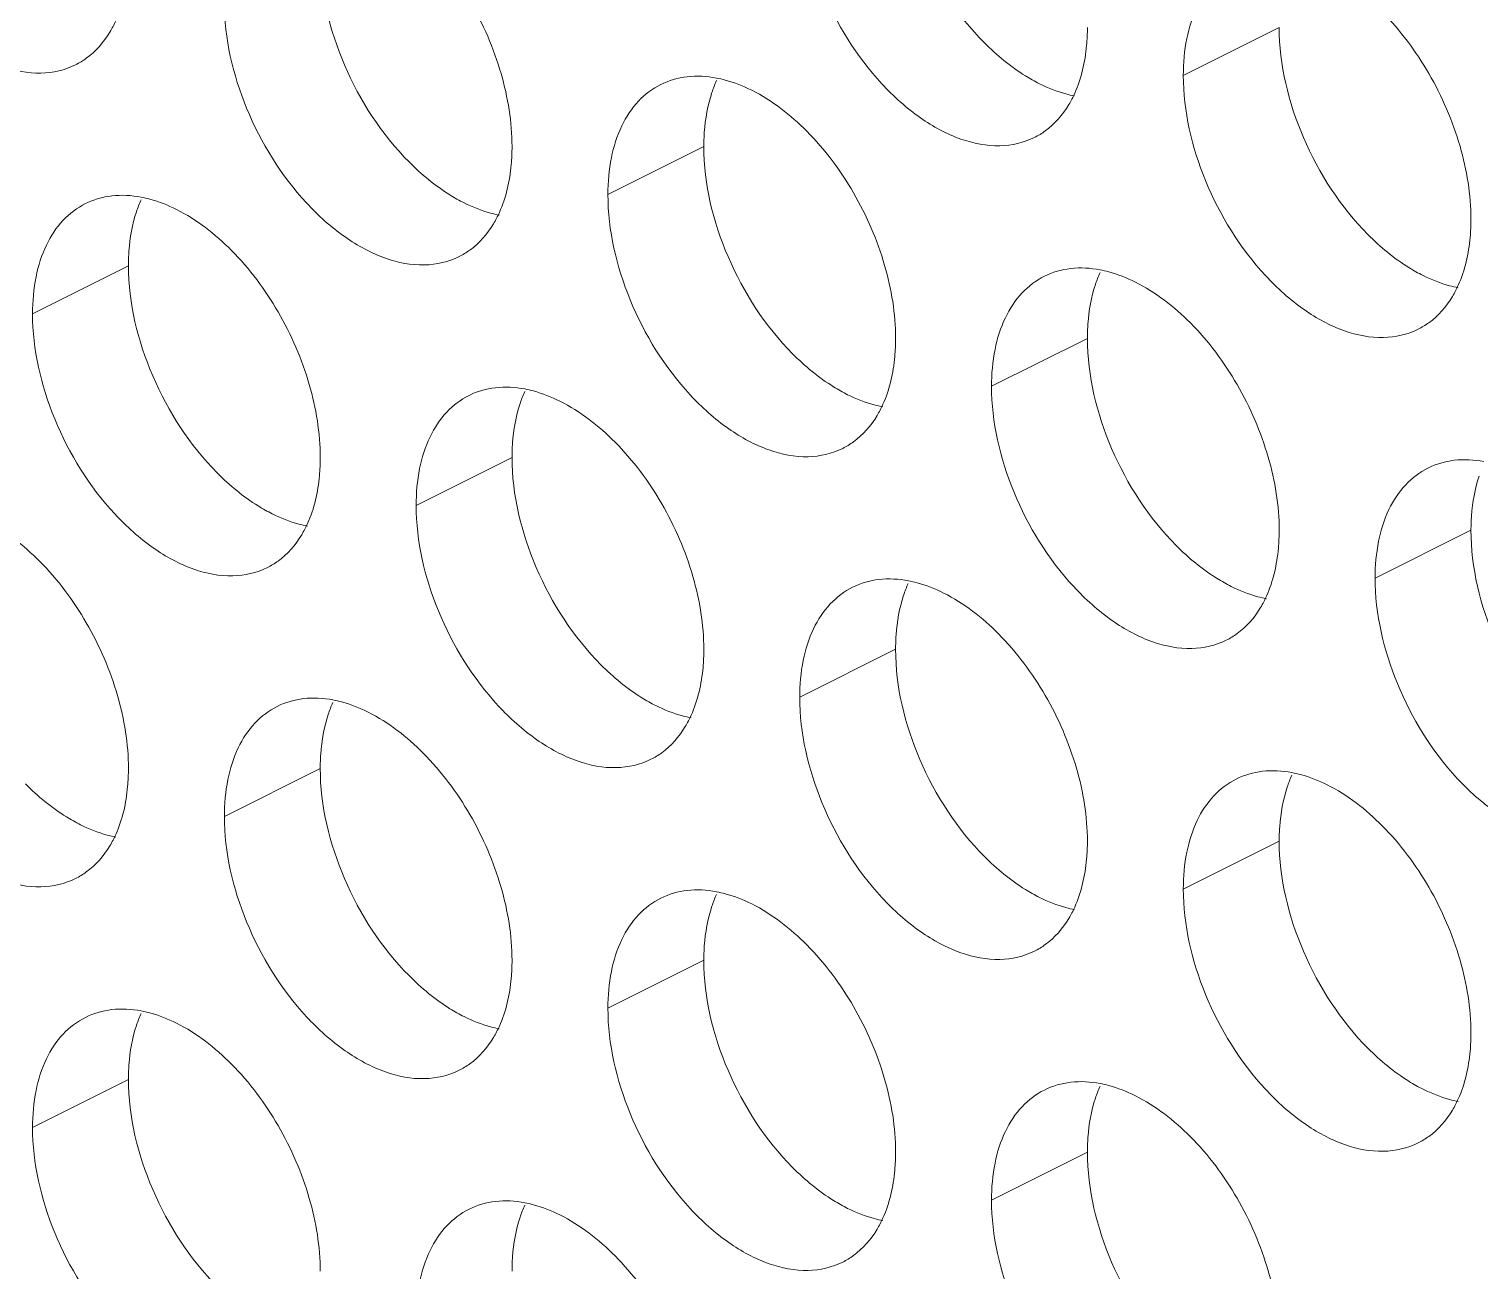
# Model space of a CAD drawing. Header units: millimetres. Extents: x 0 to 2524, y 0 to 1785.
# Drawn here: x 1826.63 to 1835.18, y 830.95 to 838.28 of the extents above; entities that cross this region are included whole.
import ezdxf

# ---------------------------------------------------------------- set-up
doc = ezdxf.new("R2010")
doc.units = ezdxf.units.MM
doc.header["$LTSCALE"] = 0.1
doc.layers.add('标注', color=251, linetype='Continuous', lineweight=9)

msp = doc.modelspace()

# ---------------------------------------------------------------- linework, layer by layer
at = {"layer": '标注'}
for p, q in [((1834.0039, 838.2888), (1833.4382, 838.0059)), ((1830.6097, 837.5858), (1830.0441, 837.303)), ((1827.2156, 836.8829), (1826.6499, 836.6)), ((1832.8725, 836.4545), (1832.3068, 836.1716)), ((1829.4784, 835.7515), (1828.9127, 835.4687)), ((1835.1352, 835.3231), (1834.5695, 835.0402)), ((1831.7411, 834.6201), (1831.1754, 834.3373)), ((1828.347, 833.9172), (1827.7813, 833.6344)), ((1834.0039, 833.4888), (1833.4382, 833.2059)), ((1830.6097, 832.7858), (1830.0441, 832.503)), ((1827.2156, 832.0829), (1826.6499, 831.8)), ((1832.8725, 831.6545), (1832.3068, 831.3716))]:
    msp.add_line(p, q, dxfattribs=at)
for centre, radius, start, end in [((1826.7013, 838.4738), 0.4532, 296.52559, 305.90341), ((1831.3543, 837.6748), 0.734, 155.87957, 161.78032), ((1832.3582, 838.0453), 0.4532, 296.52559, 305.90341), ((1827.9601, 836.9718), 0.734, 155.87957, 161.78032), ((1828.9641, 837.3424), 0.4532, 296.52559, 305.90341), ((1833.617, 836.5434), 0.734, 155.87957, 161.78032), ((1834.6209, 836.914), 0.4532, 296.52559, 305.90341), ((1830.2229, 835.8404), 0.734, 155.87957, 161.78032), ((1831.2268, 836.211), 0.4532, 296.52559, 305.90341), ((1827.8327, 835.5081), 0.4532, 296.52559, 305.90341), ((1832.4856, 834.7091), 0.734, 155.87957, 161.78032), ((1833.4895, 835.0796), 0.4532, 296.52559, 305.90341), ((1829.0915, 834.0061), 0.734, 155.87957, 161.78032), ((1830.0954, 834.3767), 0.4532, 296.52559, 305.90341), ((1834.7484, 833.5777), 0.734, 155.87957, 161.78032), ((1826.7013, 833.6738), 0.4532, 296.52559, 305.90341), ((1831.3543, 832.8748), 0.734, 155.87957, 161.78032), ((1832.3582, 833.2453), 0.4532, 296.52559, 305.90341), ((1827.9601, 832.1718), 0.734, 155.87957, 161.78032), ((1828.9641, 832.5424), 0.4532, 296.52559, 305.90341), ((1833.617, 831.7434), 0.734, 155.87957, 161.78032), ((1834.6209, 832.114), 0.4532, 296.52559, 305.90341), ((1830.2229, 831.0404), 0.734, 155.87957, 161.78032), ((1831.2268, 831.411), 0.4532, 296.52559, 305.90341)]:
    msp.add_arc(centre, radius, start, end, dxfattribs=at)
for points, knots in [([(1826.9037, 838.0682), (1826.8411, 838.037), (1826.6912, 838.003), (1826.4534, 838.0508), (1826.215, 838.1814), (1825.9072, 838.459), (1825.6212, 838.9217), (1825.5186, 839.3541), (1825.5186, 839.5657)], [0, 0, 0, 0, 0.090718, 0.191742, 0.308104, 0.439279, 0.725532, 1, 1, 1, 1]), ([(1832.2649, 838.1981), (1832.1034, 838.3609), (1831.8524, 838.748), (1831.7411, 839.1986), (1831.7411, 839.4201)], [0, 0, 0, 0, 0.508684, 1, 1, 1, 1]), ([(1832.5606, 837.6398), (1832.498, 837.6086), (1832.348, 837.5746), (1832.1103, 837.6224), (1831.8718, 837.753), (1831.5641, 838.0305), (1831.278, 838.4932), (1831.1754, 838.9257), (1831.1754, 839.1373)], [0, 0, 0, 0, 0.090718, 0.191742, 0.308104, 0.439279, 0.725532, 1, 1, 1, 1]), ([(1828.6298, 839.0493), (1828.7505, 838.989), (1828.981, 838.8086), (1829.2472, 838.4506), (1829.4284, 838.0319), (1829.4784, 837.7308), (1829.4784, 837.5858)], [0, 0, 0, 0, 0.229676, 0.488215, 0.753207, 1, 1, 1, 1]), ([(1828.8708, 837.4952), (1828.7092, 837.6579), (1828.4582, 838.0451), (1828.347, 838.4957), (1828.347, 838.7172)], [0, 0, 0, 0, 0.508684, 1, 1, 1, 1]), ([(1833.4382, 838.0059), (1833.4382, 838.0788), (1833.4502, 838.2177), (1833.5092, 838.4079), (1833.6086, 838.5601), (1833.7011, 838.6305), (1833.7501, 838.6549)], [0, 0, 0, 0, 0.289235, 0.54966, 0.782932, 1, 1, 1, 1]), ([(1834.2867, 838.6209), (1834.4073, 838.5606), (1834.6379, 838.3802), (1834.9041, 838.0222), (1835.0852, 837.6034), (1835.1352, 837.3023), (1835.1352, 837.1574)], [0, 0, 0, 0, 0.229676, 0.488215, 0.753207, 1, 1, 1, 1]), ([(1829.1665, 836.9368), (1829.1039, 836.9056), (1828.9539, 836.8716), (1828.7161, 836.9194), (1828.4777, 837.05), (1828.1699, 837.3276), (1827.8839, 837.7903), (1827.7813, 838.2227), (1827.7813, 838.4344)], [0, 0, 0, 0, 0.090718, 0.191742, 0.308104, 0.439279, 0.725532, 1, 1, 1, 1]), ([(1827.141, 838.3283), (1827.1307, 838.3054), (1827.0875, 838.2215), (1827.0233, 838.1473), (1826.9671, 838.1066)], [0, 0, 0, 0, 0.265525, 1, 1, 1, 1]), ([(1832.8725, 838.2888), (1832.8725, 838.2531), (1832.8668, 838.1209), (1832.8376, 837.9883), (1832.7979, 837.8999)], [0, 0, 0, 0, 0.268874, 1, 1, 1, 1]), ([(1834.5277, 837.0667), (1834.3661, 837.2295), (1834.1151, 837.6167), (1834.0039, 838.0673), (1834.0039, 838.2888)], [0, 0, 0, 0, 0.508684, 1, 1, 1, 1]), ([(1832.5896, 837.9567), (1832.5612, 837.9709), (1832.4433, 838.0374), (1832.3378, 838.1247), (1832.2649, 838.1981)], [0, 0, 0, 0, 0.235002, 1, 1, 1, 1]), ([(1830.356, 837.952), (1830.4043, 837.9761), (1830.5144, 838.0078), (1830.628, 838.001), (1830.6849, 837.9901)], [0, 0, 0, 0, 0.482538, 1, 1, 1, 1]), ([(1834.8233, 836.5084), (1834.7607, 836.4772), (1834.6108, 836.4432), (1834.373, 836.491), (1834.1346, 836.6216), (1833.8268, 836.8992), (1833.5408, 837.3619), (1833.4382, 837.7943), (1833.4382, 838.0059)], [0, 0, 0, 0, 0.090718, 0.191742, 0.308104, 0.439279, 0.725532, 1, 1, 1, 1]), ([(1830.0441, 837.303), (1830.0441, 837.3758), (1830.0561, 837.5148), (1830.1151, 837.7049), (1830.2145, 837.8572), (1830.307, 837.9276), (1830.356, 837.952)], [0, 0, 0, 0, 0.289235, 0.54966, 0.782932, 1, 1, 1, 1]), ([(1830.6849, 837.9901), (1830.7021, 837.9868), (1830.7737, 837.9702), (1830.8426, 837.943), (1830.8926, 837.918)], [0, 0, 0, 0, 0.238696, 1, 1, 1, 1]), ([(1830.8926, 837.918), (1831.0132, 837.8576), (1831.2438, 837.6773), (1831.51, 837.3192), (1831.6911, 836.9005), (1831.7411, 836.5994), (1831.7411, 836.4545)], [0, 0, 0, 0, 0.229676, 0.488215, 0.753207, 1, 1, 1, 1]), ([(1832.7973, 837.8845), (1832.7801, 837.8878), (1832.7085, 837.9044), (1832.6396, 837.9317), (1832.5896, 837.9567)], [0, 0, 0, 0, 0.238696, 1, 1, 1, 1]), ([(1830.6097, 837.5858), (1830.6097, 837.6142), (1830.6134, 837.7217), (1830.6322, 837.8291), (1830.6571, 837.9042)], [0, 0, 0, 0, 0.264225, 1, 1, 1, 1]), ([(1832.7979, 837.8999), (1832.7876, 837.877), (1832.7443, 837.793), (1832.6802, 837.7189), (1832.624, 837.6782)], [0, 0, 0, 0, 0.265525, 1, 1, 1, 1]), ([(1829.4784, 837.5858), (1829.4784, 837.5502), (1829.4727, 837.418), (1829.4435, 837.2853), (1829.4037, 837.197)], [0, 0, 0, 0, 0.268874, 1, 1, 1, 1]), ([(1831.1336, 836.3638), (1830.972, 836.5266), (1830.721, 836.9137), (1830.6097, 837.3643), (1830.6097, 837.5858)], [0, 0, 0, 0, 0.508684, 1, 1, 1, 1]), ([(1829.1955, 837.2537), (1829.1671, 837.2679), (1829.0492, 837.3344), (1828.9437, 837.4218), (1828.8708, 837.4952)], [0, 0, 0, 0, 0.235002, 1, 1, 1, 1]), ([(1826.6499, 836.6), (1826.6499, 836.6729), (1826.662, 836.8118), (1826.721, 837.002), (1826.8204, 837.1542), (1826.9129, 837.2246), (1826.9618, 837.249)], [0, 0, 0, 0, 0.289235, 0.54966, 0.782932, 1, 1, 1, 1]), ([(1826.9618, 837.249), (1827.0102, 837.2731), (1827.1202, 837.3049), (1827.2339, 837.2981), (1827.2908, 837.2872)], [0, 0, 0, 0, 0.482538, 1, 1, 1, 1]), ([(1827.2908, 837.2872), (1827.308, 837.2839), (1827.3796, 837.2673), (1827.4485, 837.24), (1827.4985, 837.215)], [0, 0, 0, 0, 0.238696, 1, 1, 1, 1]), ([(1829.4032, 837.1815), (1829.386, 837.1848), (1829.3144, 837.2014), (1829.2455, 837.2287), (1829.1955, 837.2537)], [0, 0, 0, 0, 0.238696, 1, 1, 1, 1]), ([(1831.4292, 835.8055), (1831.3666, 835.7742), (1831.2167, 835.7403), (1830.9789, 835.788), (1830.7405, 835.9187), (1830.4327, 836.1962), (1830.1467, 836.6589), (1830.0441, 837.0913), (1830.0441, 837.303)], [0, 0, 0, 0, 0.090718, 0.191742, 0.308104, 0.439279, 0.725532, 1, 1, 1, 1]), ([(1827.2156, 836.8829), (1827.2156, 836.9113), (1827.2193, 837.0188), (1827.2381, 837.1262), (1827.263, 837.2013)], [0, 0, 0, 0, 0.264225, 1, 1, 1, 1]), ([(1827.4985, 837.215), (1827.6191, 837.1547), (1827.8497, 836.9743), (1828.1159, 836.6163), (1828.297, 836.1975), (1828.347, 835.8965), (1828.347, 835.7515)], [0, 0, 0, 0, 0.229676, 0.488215, 0.753207, 1, 1, 1, 1]), ([(1829.4037, 837.197), (1829.3935, 837.1741), (1829.3502, 837.0901), (1829.2861, 837.016), (1829.2298, 836.9752)], [0, 0, 0, 0, 0.265525, 1, 1, 1, 1]), ([(1835.1352, 837.1574), (1835.1352, 837.1218), (1835.1295, 836.9895), (1835.1003, 836.8569), (1835.0606, 836.7685)], [0, 0, 0, 0, 0.268874, 1, 1, 1, 1]), ([(1834.8524, 836.8253), (1834.824, 836.8395), (1834.706, 836.906), (1834.6005, 836.9933), (1834.5277, 837.0667)], [0, 0, 0, 0, 0.235002, 1, 1, 1, 1]), ([(1827.7394, 835.6609), (1827.5779, 835.8236), (1827.3269, 836.2108), (1827.2156, 836.6614), (1827.2156, 836.8829)], [0, 0, 0, 0, 0.508684, 1, 1, 1, 1]), ([(1832.3068, 836.1716), (1832.3068, 836.2445), (1832.3188, 836.3834), (1832.3778, 836.5736), (1832.4772, 836.7258), (1832.5698, 836.7962), (1832.6187, 836.8206)], [0, 0, 0, 0, 0.289235, 0.54966, 0.782932, 1, 1, 1, 1]), ([(1832.6187, 836.8206), (1832.667, 836.8447), (1832.7771, 836.8765), (1832.8908, 836.8696), (1832.9476, 836.8588)], [0, 0, 0, 0, 0.482538, 1, 1, 1, 1]), ([(1832.9476, 836.8588), (1832.9648, 836.8555), (1833.0364, 836.8389), (1833.1053, 836.8116), (1833.1553, 836.7866)], [0, 0, 0, 0, 0.238696, 1, 1, 1, 1]), ([(1835.0601, 836.7531), (1835.0429, 836.7564), (1834.9713, 836.773), (1834.9024, 836.8003), (1834.8524, 836.8253)], [0, 0, 0, 0, 0.238696, 1, 1, 1, 1]), ([(1832.8725, 836.4545), (1832.8725, 836.4829), (1832.8762, 836.5903), (1832.895, 836.6977), (1832.9198, 836.7729)], [0, 0, 0, 0, 0.264225, 1, 1, 1, 1]), ([(1833.1553, 836.7866), (1833.276, 836.7263), (1833.5065, 836.5459), (1833.7727, 836.1878), (1833.9538, 835.7691), (1834.0039, 835.468), (1834.0039, 835.3231)], [0, 0, 0, 0, 0.229676, 0.488215, 0.753207, 1, 1, 1, 1]), ([(1835.0606, 836.7685), (1835.0503, 836.7456), (1835.007, 836.6617), (1834.9429, 836.5875), (1834.8867, 836.5468)], [0, 0, 0, 0, 0.265525, 1, 1, 1, 1]), ([(1828.0351, 835.1025), (1827.9725, 835.0713), (1827.8226, 835.0373), (1827.5848, 835.0851), (1827.3464, 835.2157), (1827.0386, 835.4933), (1826.7525, 835.956), (1826.6499, 836.3884), (1826.6499, 836.6)], [0, 0, 0, 0, 0.090718, 0.191742, 0.308104, 0.439279, 0.725532, 1, 1, 1, 1]), ([(1831.7411, 836.4545), (1831.7411, 836.4188), (1831.7354, 836.2866), (1831.7062, 836.154), (1831.6665, 836.0656)], [0, 0, 0, 0, 0.268874, 1, 1, 1, 1]), ([(1833.3963, 835.2324), (1833.2347, 835.3952), (1832.9837, 835.7824), (1832.8725, 836.2329), (1832.8725, 836.4545)], [0, 0, 0, 0, 0.508684, 1, 1, 1, 1]), ([(1831.4583, 836.1223), (1831.4298, 836.1365), (1831.3119, 836.2031), (1831.2064, 836.2904), (1831.1336, 836.3638)], [0, 0, 0, 0, 0.235002, 1, 1, 1, 1]), ([(1828.9127, 835.4687), (1828.9127, 835.5415), (1828.9247, 835.6805), (1828.9837, 835.8706), (1829.0831, 836.0228), (1829.1757, 836.0933), (1829.2246, 836.1177)], [0, 0, 0, 0, 0.289235, 0.54966, 0.782932, 1, 1, 1, 1]), ([(1829.2246, 836.1177), (1829.2729, 836.1418), (1829.383, 836.1735), (1829.4966, 836.1667), (1829.5535, 836.1558)], [0, 0, 0, 0, 0.482538, 1, 1, 1, 1]), ([(1829.5535, 836.1558), (1829.5707, 836.1525), (1829.6423, 836.1359), (1829.7112, 836.1086), (1829.7612, 836.0836)], [0, 0, 0, 0, 0.238696, 1, 1, 1, 1]), ([(1831.666, 836.0502), (1831.6487, 836.0534), (1831.5772, 836.0701), (1831.5083, 836.0973), (1831.4583, 836.1223)], [0, 0, 0, 0, 0.238696, 1, 1, 1, 1]), ([(1833.692, 834.6741), (1833.6294, 834.6429), (1833.4794, 834.6089), (1833.2416, 834.6567), (1833.0032, 834.7873), (1832.6954, 835.0649), (1832.4094, 835.5276), (1832.3068, 835.96), (1832.3068, 836.1716)], [0, 0, 0, 0, 0.090718, 0.191742, 0.308104, 0.439279, 0.725532, 1, 1, 1, 1]), ([(1829.4784, 835.7515), (1829.4784, 835.7799), (1829.4821, 835.8874), (1829.5009, 835.9948), (1829.5257, 836.0699)], [0, 0, 0, 0, 0.264225, 1, 1, 1, 1]), ([(1829.7612, 836.0836), (1829.8819, 836.0233), (1830.1124, 835.843), (1830.3786, 835.4849), (1830.5597, 835.0662), (1830.6097, 834.7651), (1830.6097, 834.6201)], [0, 0, 0, 0, 0.229676, 0.488215, 0.753207, 1, 1, 1, 1]), ([(1831.6665, 836.0656), (1831.6562, 836.0427), (1831.6129, 835.9587), (1831.5488, 835.8846), (1831.4926, 835.8439)], [0, 0, 0, 0, 0.265525, 1, 1, 1, 1]), ([(1828.347, 835.7515), (1828.347, 835.7159), (1828.3413, 835.5836), (1828.3121, 835.451), (1828.2724, 835.3626)], [0, 0, 0, 0, 0.268874, 1, 1, 1, 1]), ([(1830.0022, 834.5295), (1829.8406, 834.6923), (1829.5896, 835.0794), (1829.4784, 835.53), (1829.4784, 835.7515)], [0, 0, 0, 0, 0.508684, 1, 1, 1, 1]), ([(1834.5695, 835.0402), (1834.5695, 835.1131), (1834.5815, 835.252), (1834.6406, 835.4422), (1834.74, 835.5944), (1834.8325, 835.6648), (1834.8814, 835.6892)], [0, 0, 0, 0, 0.289235, 0.54966, 0.782932, 1, 1, 1, 1]), ([(1834.8814, 835.6892), (1834.9298, 835.7133), (1835.0398, 835.7451), (1835.1535, 835.7383), (1835.2104, 835.7274)], [0, 0, 0, 0, 0.482538, 1, 1, 1, 1]), ([(1828.0642, 835.4194), (1828.0357, 835.4336), (1827.9178, 835.5001), (1827.8123, 835.5874), (1827.7394, 835.6609)], [0, 0, 0, 0, 0.235002, 1, 1, 1, 1]), ([(1835.1352, 835.3231), (1835.1352, 835.3515), (1835.1389, 835.459), (1835.1577, 835.5664), (1835.1826, 835.6415)], [0, 0, 0, 0, 0.264225, 1, 1, 1, 1]), ([(1830.2978, 833.9712), (1830.2352, 833.9399), (1830.0853, 833.906), (1829.8475, 833.9537), (1829.6091, 834.0844), (1829.3013, 834.3619), (1829.0153, 834.8246), (1828.9127, 835.257), (1828.9127, 835.4687)], [0, 0, 0, 0, 0.090718, 0.191742, 0.308104, 0.439279, 0.725532, 1, 1, 1, 1]), ([(1826.3671, 835.3807), (1826.4877, 835.3204), (1826.7183, 835.14), (1826.9845, 834.782), (1827.1656, 834.3632), (1827.2156, 834.0621), (1827.2156, 833.9172)], [0, 0, 0, 0, 0.229676, 0.488215, 0.753207, 1, 1, 1, 1]), ([(1828.2719, 835.3472), (1828.2546, 835.3505), (1828.1831, 835.3671), (1828.1142, 835.3944), (1828.0642, 835.4194)], [0, 0, 0, 0, 0.238696, 1, 1, 1, 1]), ([(1828.2724, 835.3626), (1828.2621, 835.3398), (1828.2188, 835.2558), (1828.1547, 835.1816), (1828.0985, 835.1409)], [0, 0, 0, 0, 0.265525, 1, 1, 1, 1]), ([(1834.0039, 835.3231), (1834.0039, 835.2875), (1833.9982, 835.1552), (1833.9689, 835.0226), (1833.9292, 834.9342)], [0, 0, 0, 0, 0.268874, 1, 1, 1, 1]), ([(1835.659, 834.1011), (1835.4975, 834.2638), (1835.2465, 834.651), (1835.1352, 835.1016), (1835.1352, 835.3231)], [0, 0, 0, 0, 0.508684, 1, 1, 1, 1]), ([(1833.721, 834.991), (1833.6926, 835.0052), (1833.5747, 835.0717), (1833.4692, 835.159), (1833.3963, 835.2324)], [0, 0, 0, 0, 0.235002, 1, 1, 1, 1]), ([(1831.4873, 834.9863), (1831.5356, 835.0104), (1831.6457, 835.0421), (1831.7594, 835.0353), (1831.8163, 835.0245)], [0, 0, 0, 0, 0.482538, 1, 1, 1, 1]), ([(1831.8163, 835.0245), (1831.8335, 835.0212), (1831.905, 835.0045), (1831.974, 834.9773), (1832.024, 834.9523)], [0, 0, 0, 0, 0.238696, 1, 1, 1, 1]), ([(1835.9547, 833.5427), (1835.8921, 833.5115), (1835.7422, 833.4775), (1835.5044, 833.5253), (1835.266, 833.6559), (1834.9582, 833.9335), (1834.6721, 834.3962), (1834.5695, 834.8286), (1834.5695, 835.0402)], [0, 0, 0, 0, 0.090718, 0.191742, 0.308104, 0.439279, 0.725532, 1, 1, 1, 1]), ([(1831.1754, 834.3373), (1831.1754, 834.4102), (1831.1874, 834.5491), (1831.2465, 834.7393), (1831.3458, 834.8915), (1831.4384, 834.9619), (1831.4873, 834.9863)], [0, 0, 0, 0, 0.289235, 0.54966, 0.782932, 1, 1, 1, 1]), ([(1831.7411, 834.6201), (1831.7411, 834.6486), (1831.7448, 834.756), (1831.7636, 834.8634), (1831.7884, 834.9386)], [0, 0, 0, 0, 0.264225, 1, 1, 1, 1]), ([(1832.024, 834.9523), (1832.1446, 834.8919), (1832.3751, 834.7116), (1832.6413, 834.3535), (1832.8225, 833.9348), (1832.8725, 833.6337), (1832.8725, 833.4888)], [0, 0, 0, 0, 0.229676, 0.488215, 0.753207, 1, 1, 1, 1]), ([(1833.9287, 834.9188), (1833.9115, 834.9221), (1833.8399, 834.9387), (1833.771, 834.966), (1833.721, 834.991)], [0, 0, 0, 0, 0.238696, 1, 1, 1, 1]), ([(1833.9292, 834.9342), (1833.9189, 834.9113), (1833.8757, 834.8273), (1833.8116, 834.7532), (1833.7553, 834.7125)], [0, 0, 0, 0, 0.265525, 1, 1, 1, 1]), ([(1826.9037, 833.2682), (1826.8411, 833.237), (1826.6912, 833.203), (1826.4534, 833.2508), (1826.215, 833.3814), (1825.9072, 833.659), (1825.6212, 834.1217), (1825.5186, 834.5541), (1825.5186, 834.7657)], [0, 0, 0, 0, 0.090718, 0.191742, 0.308104, 0.439279, 0.725532, 1, 1, 1, 1]), ([(1830.6097, 834.6201), (1830.6097, 834.5845), (1830.6041, 834.4523), (1830.5748, 834.3196), (1830.5351, 834.2313)], [0, 0, 0, 0, 0.268874, 1, 1, 1, 1]), ([(1832.2649, 833.3981), (1832.1034, 833.5609), (1831.8524, 833.948), (1831.7411, 834.3986), (1831.7411, 834.6201)], [0, 0, 0, 0, 0.508684, 1, 1, 1, 1]), ([(1830.3269, 834.288), (1830.2985, 834.3022), (1830.1806, 834.3687), (1830.0751, 834.4561), (1830.0022, 834.5295)], [0, 0, 0, 0, 0.235002, 1, 1, 1, 1]), ([(1828.0932, 834.2833), (1828.1415, 834.3074), (1828.2516, 834.3392), (1828.3653, 834.3324), (1828.4221, 834.3215)], [0, 0, 0, 0, 0.482538, 1, 1, 1, 1]), ([(1828.4221, 834.3215), (1828.4394, 834.3182), (1828.5109, 834.3016), (1828.5798, 834.2743), (1828.6298, 834.2493)], [0, 0, 0, 0, 0.238696, 1, 1, 1, 1]), ([(1832.5606, 832.8398), (1832.498, 832.8086), (1832.348, 832.7746), (1832.1103, 832.8224), (1831.8718, 832.953), (1831.5641, 833.2305), (1831.278, 833.6932), (1831.1754, 834.1257), (1831.1754, 834.3373)], [0, 0, 0, 0, 0.090718, 0.191742, 0.308104, 0.439279, 0.725532, 1, 1, 1, 1]), ([(1827.7813, 833.6344), (1827.7813, 833.7072), (1827.7933, 833.8461), (1827.8524, 834.0363), (1827.9517, 834.1885), (1828.0443, 834.2589), (1828.0932, 834.2833)], [0, 0, 0, 0, 0.289235, 0.54966, 0.782932, 1, 1, 1, 1]), ([(1828.347, 833.9172), (1828.347, 833.9456), (1828.3507, 834.0531), (1828.3695, 834.1605), (1828.3943, 834.2356)], [0, 0, 0, 0, 0.264225, 1, 1, 1, 1]), ([(1828.6298, 834.2493), (1828.7505, 834.189), (1828.981, 834.0086), (1829.2472, 833.6506), (1829.4284, 833.2319), (1829.4784, 832.9308), (1829.4784, 832.7858)], [0, 0, 0, 0, 0.229676, 0.488215, 0.753207, 1, 1, 1, 1]), ([(1830.5346, 834.2158), (1830.5174, 834.2191), (1830.4458, 834.2358), (1830.3769, 834.263), (1830.3269, 834.288)], [0, 0, 0, 0, 0.238696, 1, 1, 1, 1]), ([(1830.5351, 834.2313), (1830.5248, 834.2084), (1830.4816, 834.1244), (1830.4174, 834.0503), (1830.3612, 834.0096)], [0, 0, 0, 0, 0.265525, 1, 1, 1, 1]), ([(1827.2156, 833.9172), (1827.2156, 833.8816), (1827.2099, 833.7493), (1827.1807, 833.6167), (1827.141, 833.5283)], [0, 0, 0, 0, 0.268874, 1, 1, 1, 1]), ([(1828.8708, 832.6952), (1828.7092, 832.8579), (1828.4582, 833.2451), (1828.347, 833.6957), (1828.347, 833.9172)], [0, 0, 0, 0, 0.508684, 1, 1, 1, 1]), ([(1833.7501, 833.8549), (1833.7984, 833.879), (1833.9085, 833.9108), (1834.0221, 833.904), (1834.079, 833.8931)], [0, 0, 0, 0, 0.482538, 1, 1, 1, 1]), ([(1834.079, 833.8931), (1834.0962, 833.8898), (1834.1678, 833.8732), (1834.2367, 833.8459), (1834.2867, 833.8209)], [0, 0, 0, 0, 0.238696, 1, 1, 1, 1]), ([(1826.9328, 833.5851), (1826.9044, 833.5993), (1826.7864, 833.6658), (1826.6809, 833.7531), (1826.6081, 833.8265)], [0, 0, 0, 0, 0.235002, 1, 1, 1, 1]), ([(1833.4382, 833.2059), (1833.4382, 833.2788), (1833.4502, 833.4177), (1833.5092, 833.6079), (1833.6086, 833.7601), (1833.7011, 833.8305), (1833.7501, 833.8549)], [0, 0, 0, 0, 0.289235, 0.54966, 0.782932, 1, 1, 1, 1]), ([(1834.0039, 833.4888), (1834.0039, 833.5172), (1834.0075, 833.6246), (1834.0264, 833.7321), (1834.0512, 833.8072)], [0, 0, 0, 0, 0.264225, 1, 1, 1, 1]), ([(1834.2867, 833.8209), (1834.4073, 833.7606), (1834.6379, 833.5802), (1834.9041, 833.2222), (1835.0852, 832.8034), (1835.1352, 832.5023), (1835.1352, 832.3574)], [0, 0, 0, 0, 0.229676, 0.488215, 0.753207, 1, 1, 1, 1]), ([(1829.1665, 832.1368), (1829.1039, 832.1056), (1828.9539, 832.0716), (1828.7161, 832.1194), (1828.4777, 832.25), (1828.1699, 832.5276), (1827.8839, 832.9903), (1827.7813, 833.4227), (1827.7813, 833.6344)], [0, 0, 0, 0, 0.090718, 0.191742, 0.308104, 0.439279, 0.725532, 1, 1, 1, 1]), ([(1827.1405, 833.5129), (1827.1233, 833.5162), (1827.0517, 833.5328), (1826.9828, 833.5601), (1826.9328, 833.5851)], [0, 0, 0, 0, 0.238696, 1, 1, 1, 1]), ([(1827.141, 833.5283), (1827.1307, 833.5054), (1827.0875, 833.4215), (1827.0233, 833.3473), (1826.9671, 833.3066)], [0, 0, 0, 0, 0.265525, 1, 1, 1, 1]), ([(1832.8725, 833.4888), (1832.8725, 833.4531), (1832.8668, 833.3209), (1832.8376, 833.1883), (1832.7979, 833.0999)], [0, 0, 0, 0, 0.268874, 1, 1, 1, 1]), ([(1834.5277, 832.2667), (1834.3661, 832.4295), (1834.1151, 832.8167), (1834.0039, 833.2673), (1834.0039, 833.4888)], [0, 0, 0, 0, 0.508684, 1, 1, 1, 1]), ([(1832.5896, 833.1567), (1832.5612, 833.1709), (1832.4433, 833.2374), (1832.3378, 833.3247), (1832.2649, 833.3981)], [0, 0, 0, 0, 0.235002, 1, 1, 1, 1]), ([(1830.356, 833.152), (1830.4043, 833.1761), (1830.5144, 833.2078), (1830.628, 833.201), (1830.6849, 833.1901)], [0, 0, 0, 0, 0.482538, 1, 1, 1, 1]), ([(1834.8233, 831.7084), (1834.7607, 831.6772), (1834.6108, 831.6432), (1834.373, 831.691), (1834.1346, 831.8216), (1833.8268, 832.0992), (1833.5408, 832.5619), (1833.4382, 832.9943), (1833.4382, 833.2059)], [0, 0, 0, 0, 0.090718, 0.191742, 0.308104, 0.439279, 0.725532, 1, 1, 1, 1]), ([(1830.0441, 832.503), (1830.0441, 832.5758), (1830.0561, 832.7148), (1830.1151, 832.9049), (1830.2145, 833.0572), (1830.307, 833.1276), (1830.356, 833.152)], [0, 0, 0, 0, 0.289235, 0.54966, 0.782932, 1, 1, 1, 1]), ([(1830.6849, 833.1901), (1830.7021, 833.1868), (1830.7737, 833.1702), (1830.8426, 833.143), (1830.8926, 833.118)], [0, 0, 0, 0, 0.238696, 1, 1, 1, 1]), ([(1830.8926, 833.118), (1831.0132, 833.0576), (1831.2438, 832.8773), (1831.51, 832.5192), (1831.6911, 832.1005), (1831.7411, 831.7994), (1831.7411, 831.6545)], [0, 0, 0, 0, 0.229676, 0.488215, 0.753207, 1, 1, 1, 1]), ([(1832.7973, 833.0845), (1832.7801, 833.0878), (1832.7085, 833.1044), (1832.6396, 833.1317), (1832.5896, 833.1567)], [0, 0, 0, 0, 0.238696, 1, 1, 1, 1]), ([(1830.6097, 832.7858), (1830.6097, 832.8142), (1830.6134, 832.9217), (1830.6322, 833.0291), (1830.6571, 833.1042)], [0, 0, 0, 0, 0.264225, 1, 1, 1, 1]), ([(1832.7979, 833.0999), (1832.7876, 833.077), (1832.7443, 832.993), (1832.6802, 832.9189), (1832.624, 832.8782)], [0, 0, 0, 0, 0.265525, 1, 1, 1, 1]), ([(1829.4784, 832.7858), (1829.4784, 832.7502), (1829.4727, 832.618), (1829.4435, 832.4853), (1829.4037, 832.397)], [0, 0, 0, 0, 0.268874, 1, 1, 1, 1]), ([(1831.1336, 831.5638), (1830.972, 831.7266), (1830.721, 832.1137), (1830.6097, 832.5643), (1830.6097, 832.7858)], [0, 0, 0, 0, 0.508684, 1, 1, 1, 1]), ([(1829.1955, 832.4537), (1829.1671, 832.4679), (1829.0492, 832.5344), (1828.9437, 832.6218), (1828.8708, 832.6952)], [0, 0, 0, 0, 0.235002, 1, 1, 1, 1]), ([(1826.6499, 831.8), (1826.6499, 831.8729), (1826.662, 832.0118), (1826.721, 832.202), (1826.8204, 832.3542), (1826.9129, 832.4246), (1826.9618, 832.449)], [0, 0, 0, 0, 0.289235, 0.54966, 0.782932, 1, 1, 1, 1]), ([(1826.9618, 832.449), (1827.0102, 832.4731), (1827.1202, 832.5049), (1827.2339, 832.4981), (1827.2908, 832.4872)], [0, 0, 0, 0, 0.482538, 1, 1, 1, 1]), ([(1827.2908, 832.4872), (1827.308, 832.4839), (1827.3796, 832.4673), (1827.4485, 832.44), (1827.4985, 832.415)], [0, 0, 0, 0, 0.238696, 1, 1, 1, 1]), ([(1829.4032, 832.3815), (1829.386, 832.3848), (1829.3144, 832.4014), (1829.2455, 832.4287), (1829.1955, 832.4537)], [0, 0, 0, 0, 0.238696, 1, 1, 1, 1]), ([(1831.4292, 831.0055), (1831.3666, 830.9742), (1831.2167, 830.9403), (1830.9789, 830.988), (1830.7405, 831.1187), (1830.4327, 831.3962), (1830.1467, 831.8589), (1830.0441, 832.2913), (1830.0441, 832.503)], [0, 0, 0, 0, 0.090718, 0.191742, 0.308104, 0.439279, 0.725532, 1, 1, 1, 1]), ([(1827.2156, 832.0829), (1827.2156, 832.1113), (1827.2193, 832.2188), (1827.2381, 832.3262), (1827.263, 832.4013)], [0, 0, 0, 0, 0.264225, 1, 1, 1, 1]), ([(1827.4985, 832.415), (1827.6191, 832.3547), (1827.8497, 832.1743), (1828.1159, 831.8163), (1828.297, 831.3975), (1828.347, 831.0965), (1828.347, 830.9515)], [0, 0, 0, 0, 0.229676, 0.488215, 0.753207, 1, 1, 1, 1]), ([(1829.4037, 832.397), (1829.3935, 832.3741), (1829.3502, 832.2901), (1829.2861, 832.216), (1829.2298, 832.1752)], [0, 0, 0, 0, 0.265525, 1, 1, 1, 1]), ([(1835.1352, 832.3574), (1835.1352, 832.3218), (1835.1295, 832.1895), (1835.1003, 832.0569), (1835.0606, 831.9685)], [0, 0, 0, 0, 0.268874, 1, 1, 1, 1]), ([(1834.8524, 832.0253), (1834.824, 832.0395), (1834.706, 832.106), (1834.6005, 832.1933), (1834.5277, 832.2667)], [0, 0, 0, 0, 0.235002, 1, 1, 1, 1]), ([(1827.7394, 830.8609), (1827.5779, 831.0236), (1827.3269, 831.4108), (1827.2156, 831.8614), (1827.2156, 832.0829)], [0, 0, 0, 0, 0.508684, 1, 1, 1, 1]), ([(1832.3068, 831.3716), (1832.3068, 831.4445), (1832.3188, 831.5834), (1832.3778, 831.7736), (1832.4772, 831.9258), (1832.5698, 831.9962), (1832.6187, 832.0206)], [0, 0, 0, 0, 0.289235, 0.54966, 0.782932, 1, 1, 1, 1]), ([(1832.6187, 832.0206), (1832.667, 832.0447), (1832.7771, 832.0765), (1832.8908, 832.0696), (1832.9476, 832.0588)], [0, 0, 0, 0, 0.482538, 1, 1, 1, 1]), ([(1832.9476, 832.0588), (1832.9648, 832.0555), (1833.0364, 832.0389), (1833.1053, 832.0116), (1833.1553, 831.9866)], [0, 0, 0, 0, 0.238696, 1, 1, 1, 1]), ([(1835.0601, 831.9531), (1835.0429, 831.9564), (1834.9713, 831.973), (1834.9024, 832.0003), (1834.8524, 832.0253)], [0, 0, 0, 0, 0.238696, 1, 1, 1, 1]), ([(1832.8725, 831.6545), (1832.8725, 831.6829), (1832.8762, 831.7903), (1832.895, 831.8977), (1832.9198, 831.9729)], [0, 0, 0, 0, 0.264225, 1, 1, 1, 1]), ([(1833.1553, 831.9866), (1833.276, 831.9263), (1833.5065, 831.7459), (1833.7727, 831.3878), (1833.9538, 830.9691), (1834.0039, 830.668), (1834.0039, 830.5231)], [0, 0, 0, 0, 0.229676, 0.488215, 0.753207, 1, 1, 1, 1]), ([(1835.0606, 831.9685), (1835.0503, 831.9456), (1835.007, 831.8617), (1834.9429, 831.7875), (1834.8867, 831.7468)], [0, 0, 0, 0, 0.265525, 1, 1, 1, 1]), ([(1828.0351, 830.3025), (1827.9725, 830.2713), (1827.8226, 830.2373), (1827.5848, 830.2851), (1827.3464, 830.4157), (1827.0386, 830.6933), (1826.7525, 831.156), (1826.6499, 831.5884), (1826.6499, 831.8)], [0, 0, 0, 0, 0.090718, 0.191742, 0.308104, 0.439279, 0.725532, 1, 1, 1, 1]), ([(1831.7411, 831.6545), (1831.7411, 831.6188), (1831.7354, 831.4866), (1831.7062, 831.354), (1831.6665, 831.2656)], [0, 0, 0, 0, 0.268874, 1, 1, 1, 1]), ([(1833.3963, 830.4324), (1833.2347, 830.5952), (1832.9837, 830.9824), (1832.8725, 831.4329), (1832.8725, 831.6545)], [0, 0, 0, 0, 0.508684, 1, 1, 1, 1]), ([(1831.4583, 831.3223), (1831.4298, 831.3365), (1831.3119, 831.4031), (1831.2064, 831.4904), (1831.1336, 831.5638)], [0, 0, 0, 0, 0.235002, 1, 1, 1, 1]), ([(1829.2246, 831.3177), (1829.2729, 831.3418), (1829.383, 831.3735), (1829.4966, 831.3667), (1829.5535, 831.3558)], [0, 0, 0, 0, 0.482538, 1, 1, 1, 1]), ([(1829.5535, 831.3558), (1829.5707, 831.3525), (1829.6423, 831.3359), (1829.7112, 831.3086), (1829.7612, 831.2836)], [0, 0, 0, 0, 0.238696, 1, 1, 1, 1]), ([(1831.666, 831.2502), (1831.6487, 831.2534), (1831.5772, 831.2701), (1831.5083, 831.2973), (1831.4583, 831.3223)], [0, 0, 0, 0, 0.238696, 1, 1, 1, 1]), ([(1833.692, 829.8741), (1833.6294, 829.8429), (1833.4794, 829.8089), (1833.2416, 829.8567), (1833.0032, 829.9873), (1832.6954, 830.2649), (1832.4094, 830.7276), (1832.3068, 831.16), (1832.3068, 831.3716)], [0, 0, 0, 0, 0.090718, 0.191742, 0.308104, 0.439279, 0.725532, 1, 1, 1, 1]), ([(1828.9127, 830.6687), (1828.9127, 830.7415), (1828.9247, 830.8805), (1828.9837, 831.0706), (1829.0831, 831.2228), (1829.1757, 831.2933), (1829.2246, 831.3177)], [0, 0, 0, 0, 0.289235, 0.54966, 0.782932, 1, 1, 1, 1]), ([(1829.4784, 830.9515), (1829.4784, 830.9799), (1829.4821, 831.0874), (1829.5009, 831.1948), (1829.5257, 831.2699)], [0, 0, 0, 0, 0.264225, 1, 1, 1, 1]), ([(1829.7612, 831.2836), (1829.8819, 831.2233), (1830.1124, 831.043), (1830.3786, 830.6849), (1830.5597, 830.2662), (1830.6097, 829.9651), (1830.6097, 829.8201)], [0, 0, 0, 0, 0.229676, 0.488215, 0.753207, 1, 1, 1, 1]), ([(1831.6665, 831.2656), (1831.6562, 831.2427), (1831.6129, 831.1587), (1831.5488, 831.0846), (1831.4926, 831.0439)], [0, 0, 0, 0, 0.265525, 1, 1, 1, 1])]:
    msp.add_open_spline(points, degree=3, knots=knots, dxfattribs=at)

doc.saveas('drawing.dxf')
